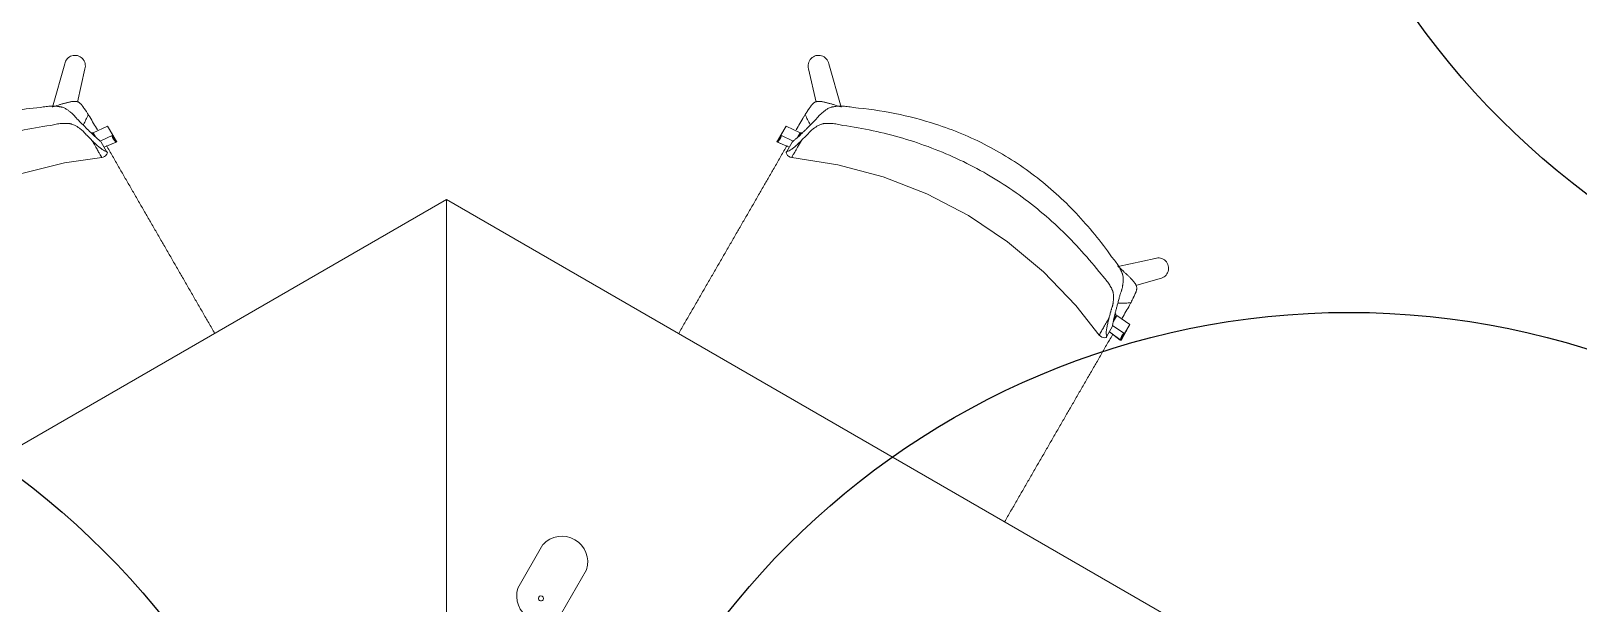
# Model space of a CAD drawing. Header units: millimetres. Extents: x 155920 to 295199, y -4084 to 97293.
# Drawn here: x 167731 to 169682, y 19778 to 20499 of the extents above; entities that cross this region are included whole.
import ezdxf

# ---------------------------------------------------------------- set-up
doc = ezdxf.new("R2010")
doc.units = ezdxf.units.MM
doc.header["$MEASUREMENT"] = 0
doc.layers.add('A-GENM', color=8, linetype='CONTINUOUS', lineweight=9)
doc.layers.add('I-FURN', color=8, linetype='CONTINUOUS', lineweight=9)
doc.layers.add('Social Distancing', color=7, linetype='CONTINUOUS')

msp = doc.modelspace()

# ---------------------------------------------------------------- linework, layer by layer
at = {"layer": 'A-GENM'}
for p, q in [((168376.2, 19851.5), (168344.5, 19796.5)), ((168399.5, 19764.8), (168431.2, 19819.7))]:
    msp.add_line(p, q, dxfattribs=at)
for centre, radius, start, end in [((168400.2, 19829.4), 32.5, 342.6804, 137.3196), ((168375.6, 19786.8), 32.5, 162.6804, 317.3196), ((168373.6, 19783.4), 3.16, 150, 330), ((168373.6, 19783.4), 3.16, 330, 150)]:
    msp.add_arc(centre, radius, start, end, dxfattribs=at)
at = {"layer": 'I-FURN'}
for p, q in [((167773.2, 20457.5), (167757.7, 20403)), ((167789.2, 20409.2), (167798.5, 20451)), ((168711.3, 20451), (168720.6, 20409.2)), ((168752.1, 20403), (168736.6, 20457.5)), ((167809.7, 20367.3), (167808.2, 20369.9)), ((167809.1, 20370.4), (167827, 20379.1)), ((167812, 20365.3), (167809.1, 20370.4)), ((167827, 20379.1), (167833.7, 20367.6)), ((167838.8, 20359.3), (167832.1, 20370.9)), ((168677.7, 20370.9), (168671, 20359.3)), ((168676.2, 20367.6), (168682.8, 20379.1)), ((168682.8, 20379.1), (168700.8, 20370.4)), ((168700.8, 20370.4), (168697.8, 20365.3)), ((168701.6, 20369.9), (168700.1, 20367.3)), ((167833.7, 20367.6), (167818, 20359.9)), ((167819.2, 20358.9), (167826, 20347.1)), ((167822.9, 20352.5), (167838.8, 20359.3)), ((167822.9, 20352.5), (167838, 20358.9)), ((168671, 20359.3), (168686.9, 20352.5)), ((168671.9, 20358.9), (168686.9, 20352.5)), ((168691.8, 20359.9), (168676.2, 20367.6)), ((168683.8, 20347.1), (168690.6, 20358.9)), ((167715.7, 20318.4), (167773.1, 20332.6)), ((167773.1, 20332.6), (167819.9, 20339.4)), ((167819.9, 20339.4), (167821.8, 20339.9)), ((167821.8, 20339.9), (167823.5, 20340.7)), ((167823.5, 20340.7), (167824.7, 20341.7)), ((167824.7, 20341.7), (167826.1, 20343.4)), ((167826.1, 20343.4), (167827, 20345.3)), ((168682.8, 20345.3), (168683.6, 20343.6)), ((168683.6, 20343.6), (168684.7, 20342.1)), ((168684.7, 20342.1), (168685.8, 20341.1)), ((168685.8, 20341.1), (168687.8, 20340)), ((168687.8, 20340), (168689.9, 20339.4)), ((168689.9, 20339.4), (168748.3, 20330.3)), ((168748.3, 20330.3), (168805.3, 20314.9)), ((168805.3, 20314.9), (168860.4, 20293.4)), ((168860.4, 20293.4), (168912.9, 20266.1)), ((168254.7, 20286.5), (167258.8, 19711.4)), ((168254.8, 19176.5), (168254.7, 20286.5)), ((169250.7, 19711.5), (168254.7, 20286.5)), ((168254.7, 20286.5), (168254.8, 19176.5)), ((168912.9, 20266.1), (168962, 20233.2)), ((168962, 20233.2), (169007.4, 20195.3)), ((169148.1, 20212.2), (169101.6, 20201.8)), ((169007.4, 20195.3), (169048.4, 20152.7)), ((169123.9, 20178.2), (169154.5, 20186.8)), ((169048.4, 20152.7), (169077.7, 20115.5)), ((169095.4, 20132.3), (169099.9, 20140)), ((169096.1, 20135.3), (169099, 20140.4)), ((169099.9, 20140), (169116.4, 20128.8)), ((169079.2, 20114), (169077.7, 20115.5)), ((169087.4, 20114.1), (169094.2, 20126)), ((169090.5, 20119.5), (169104.3, 20109.2)), ((169090.6, 20119.7), (169105.2, 20108.7)), ((169109.8, 20117.3), (169094.5, 20127.6)), ((169108.9, 20117.7), (169094.5, 20127.5)), ((169105.2, 20108.7), (169111.8, 20120.3)), ((169116.4, 20128.8), (169109.8, 20117.3)), ((169081.2, 20112.9), (169079.2, 20114)), ((169082.6, 20112.4), (169081.2, 20112.9)), ((169084.5, 20112.2), (169082.6, 20112.4)), ((169086.3, 20112.4), (169084.5, 20112.2))]:
    msp.add_line(p, q, dxfattribs=at)
for centre, start, end in [((167786.1, 20455.1), 341.9662, 169.5824), ((168723.7, 20455.1), 10.4176, 198.0338), ((169152.1, 20199.7), 280.3941, 108.0104)]:
    msp.add_arc(centre, 13.1, start, end, dxfattribs=at)
for centre, major_axis, start_param, end_param in [((167849.5, 20371.8), (-15.1, -8.7), 6.026179, 6.605675), ((167850.4, 20372.3), (-15.1, -8.7), 6.026179, 6.605675), ((168659.4, 20372.3), (15.1, -8.7), 5.960696, 6.540192), ((168660.3, 20371.8), (15.1, -8.7), 5.960696, 6.540192), ((169121.3, 20105.6), (15.1, -8.7), 2.884586, 3.464082), ((169122.2, 20105.1), (15.1, -8.7), 2.884586, 3.464082), ((169128.8, 20116.7), (15.1, -8.7), 3.380441, 3.464082)]:
    msp.add_ellipse(centre, major_axis=major_axis, ratio=0.978487, start_param=start_param, end_param=end_param, dxfattribs=at)
for points, knots in [([(167758, 20403.2), (167760.3, 20403.9), (167763.9, 20405.1), (167768.3, 20406.4), (167770.7, 20407.2), (167772.5, 20407.7), (167774.2, 20408.1), (167775.8, 20408.5), (167777.4, 20408.9), (167779.1, 20409.3), (167781, 20409.7), (167782.8, 20410), (167784.2, 20410.2), (167785.3, 20410.2), (167786.1, 20410.2), (167786.9, 20410.2), (167788, 20410.1), (167789.3, 20409.7), (167790.6, 20409.2), (167791.8, 20408.4), (167792.8, 20407.6), (167793.7, 20406.6), (167794.5, 20405.7), (167795.1, 20405), (167795.4, 20404.5), (167795.6, 20404.2), (167795.9, 20403.9), (167796.2, 20403.5), (167796.7, 20402.8), (167797.4, 20401.8), (167798.1, 20400.8), (167798.7, 20399.9), (167799.1, 20399.3), (167799.6, 20398.6), (167800.2, 20397.7), (167801.3, 20396), (167802.2, 20394.6), (167802.8, 20393.7)], [0, 0, 0, 0, 0.125, 0.1875, 0.21875, 0.25, 0.28125, 0.3125, 0.34375, 0.375, 0.40625, 0.4375, 0.46875, 0.484375, 0.5, 0.515625, 0.53125, 0.5625, 0.59375, 0.625, 0.65625, 0.6875, 0.71875, 0.734375, 0.742188, 0.75, 0.757812, 0.765625, 0.78125, 0.8125, 0.84375, 0.859375, 0.875, 0.890625, 0.90625, 0.9375, 1, 1, 1, 1]), ([(168707, 20393.7), (168707.6, 20394.6), (168708.5, 20396), (168709.6, 20397.7), (168710.2, 20398.6), (168710.7, 20399.3), (168711.1, 20399.9), (168711.7, 20400.8), (168712.4, 20401.8), (168713.1, 20402.8), (168713.6, 20403.5), (168713.9, 20403.9), (168714.2, 20404.2), (168714.4, 20404.5), (168714.7, 20405), (168715.3, 20405.7), (168716.1, 20406.6), (168717, 20407.6), (168718, 20408.4), (168719.2, 20409.2), (168720.6, 20409.7), (168721.8, 20410.1), (168722.9, 20410.2), (168723.7, 20410.2), (168724.5, 20410.2), (168725.6, 20410.2), (168727.1, 20410), (168728.8, 20409.7), (168730.7, 20409.3), (168732.5, 20408.9), (168734.1, 20408.5), (168735.6, 20408.1), (168737.3, 20407.7), (168739.1, 20407.2), (168741.5, 20406.4), (168745.9, 20405.1), (168749.5, 20403.9), (168751.8, 20403.2)], [0, 0, 0, 0, 0.0625, 0.09375, 0.109375, 0.125, 0.140625, 0.15625, 0.1875, 0.21875, 0.234375, 0.242188, 0.25, 0.257812, 0.265625, 0.28125, 0.3125, 0.34375, 0.375, 0.40625, 0.4375, 0.46875, 0.484375, 0.5, 0.515625, 0.53125, 0.5625, 0.59375, 0.625, 0.65625, 0.6875, 0.71875, 0.75, 0.78125, 0.8125, 0.875, 1, 1, 1, 1]), ([(167416.4, 20214.3), (167426.6, 20228.8), (167448.5, 20256.6), (167489.9, 20298.7), (167541.5, 20338.4), (167604.5, 20371.1), (167660.8, 20389.2), (167707.1, 20398.5), (167730.5, 20401.4), (167742.3, 20402.4)], [-1, -1, -1, -1, -0.863636, -0.727273, -0.545455, -0.363636, -0.181818, -0.090909, 0, 0, 0, 0]), ([(167742.3, 20402.4), (167744.9, 20402.9), (167749.9, 20403.7), (167755.6, 20404.1), (167759.8, 20404.1), (167762.7, 20404), (167765, 20403.8), (167766.5, 20403.5), (167767.3, 20403.4), (167768, 20403.3), (167768.6, 20403.1), (167769.4, 20403), (167770.7, 20402.6), (167772.4, 20401.9), (167774.2, 20401), (167775.9, 20400), (167777.4, 20398.9), (167778.8, 20397.8), (167779.9, 20396.9), (167780.7, 20396.3), (167781.1, 20396), (167781.4, 20395.7), (167781.8, 20395.5), (167782.2, 20395.1), (167782.9, 20394.6), (167783.8, 20393.7), (167784.8, 20392.7), (167785.9, 20391.4), (167787, 20390.1), (167788.1, 20388.8), (167789, 20387.8), (167790, 20386.8), (167791.2, 20385.6), (167793.3, 20383.4), (167796.3, 20380.5), (167799.6, 20377.2), (167802.7, 20374.1), (167805.7, 20371.1), (167808.5, 20368.4), (167811.1, 20366), (167812.7, 20364.6), (167813.5, 20363.9)], [0, 0, 0, 0, 0.035714, 0.071429, 0.089286, 0.107143, 0.125, 0.133929, 0.138393, 0.142857, 0.147321, 0.151786, 0.160714, 0.178571, 0.196429, 0.214286, 0.232143, 0.25, 0.267857, 0.276786, 0.28125, 0.285714, 0.290179, 0.294643, 0.303571, 0.321429, 0.339286, 0.357143, 0.392857, 0.410714, 0.428571, 0.446429, 0.464286, 0.5, 0.571429, 0.642857, 0.714286, 0.785714, 0.857143, 0.928571, 1, 1, 1, 1]), ([(167796, 20380.2), (167796.2, 20380.5), (167797.7, 20382.7), (167800.1, 20387), (167801.9, 20391.4), (167802.8, 20393.7)], [0.93933321, 0.93933321, 0.93933321, 0.93933321, 0.94444444, 0.97222222, 1, 1, 1, 1]), ([(168696.3, 20363.9), (168697.8, 20365.2), (168700.4, 20367.5), (168704.1, 20371.1), (168707.2, 20374.1), (168710.3, 20377.2), (168713.5, 20380.5), (168716.5, 20383.4), (168718.9, 20385.9), (168720.5, 20387.5), (168721.7, 20388.8), (168722.8, 20390.1), (168723.9, 20391.4), (168725.1, 20392.7), (168726, 20393.7), (168726.9, 20394.6), (168727.6, 20395.1), (168728.1, 20395.5), (168728.4, 20395.7), (168728.7, 20396), (168729.1, 20396.3), (168729.9, 20396.9), (168731, 20397.8), (168732.4, 20398.9), (168733.9, 20400), (168735.6, 20401), (168737.4, 20401.9), (168739.1, 20402.6), (168740.5, 20403), (168741.2, 20403.1), (168741.9, 20403.3), (168742.5, 20403.4), (168743.3, 20403.5), (168744.8, 20403.8), (168747.1, 20404), (168750.1, 20404.1), (168754.2, 20404.1), (168759.9, 20403.7), (168764.9, 20402.9), (168767.5, 20402.4)], [0, 0, 0, 0, 0.142857, 0.214286, 0.285714, 0.357143, 0.428571, 0.5, 0.535714, 0.571429, 0.589286, 0.607143, 0.642857, 0.660714, 0.678571, 0.696429, 0.705357, 0.709821, 0.714286, 0.71875, 0.723214, 0.732143, 0.75, 0.767857, 0.785714, 0.803571, 0.821429, 0.839286, 0.848214, 0.852679, 0.857143, 0.861607, 0.866071, 0.875, 0.892857, 0.910714, 0.928571, 0.964286, 1, 1, 1, 1]), ([(168707, 20393.7), (168707.9, 20391.4), (168709.8, 20387), (168712.2, 20382.7), (168713.6, 20380.5), (168713.8, 20380.2)], [0, 0, 0, 0, 0.02777778, 0.05555556, 0.06066679, 0.06066679, 0.06066679, 0.06066679]), ([(168767.5, 20402.4), (168785.2, 20400.9), (168820.2, 20395.8), (168877.4, 20381), (168937.5, 20356.1), (168997.4, 20317.9), (169041.2, 20278.2), (169072.4, 20242.7), (169086.6, 20224), (169093.4, 20214.3)], [-1, -1, -1, -1, -0.863636, -0.727273, -0.545455, -0.363636, -0.181818, -0.090909, 0, 0, 0, 0]), ([(167755.3, 20379.8), (167742.6, 20378.1), (167717.2, 20373.6), (167667.3, 20361), (167606.9, 20338.1), (167539.8, 20299.4), (167489.8, 20258.6), (167453.9, 20221.6), (167437.4, 20201.9), (167429.5, 20191.7)], [-1, -1, -1, -1, -0.9, -0.8, -0.6, -0.4, -0.2, -0.1, 0, 0, 0, 0]), ([(167807.5, 20361), (167806.3, 20362.2), (167804.5, 20363.9), (167802.5, 20365.9), (167801.3, 20367.1), (167800.4, 20368), (167799.6, 20368.8), (167798.6, 20370), (167797.7, 20371.1), (167796.7, 20372.3), (167795.9, 20373.1), (167795, 20373.8), (167794.4, 20374.3), (167794, 20374.6), (167793.7, 20374.9), (167793.3, 20375.1), (167792.9, 20375.4), (167792.2, 20375.9), (167791, 20376.8), (167789.6, 20377.8), (167788, 20378.9), (167786.3, 20379.9), (167784.5, 20380.8), (167782.7, 20381.4), (167781.4, 20381.7), (167780.6, 20381.9), (167780.1, 20382), (167779.4, 20382.1), (167778.6, 20382.2), (167777.1, 20382.3), (167774.9, 20382.4), (167772.1, 20382.4), (167768, 20382.2), (167762.6, 20381.5), (167757.8, 20380.5), (167755.3, 20379.8)], [0, 0, 0, 0, 0.125, 0.1875, 0.21875, 0.25, 0.28125, 0.3125, 0.375, 0.40625, 0.4375, 0.46875, 0.484375, 0.492188, 0.5, 0.507812, 0.515625, 0.53125, 0.5625, 0.59375, 0.625, 0.65625, 0.6875, 0.71875, 0.734375, 0.742188, 0.75, 0.757812, 0.765625, 0.78125, 0.8125, 0.84375, 0.875, 0.9375, 1, 1, 1, 1]), ([(167809.1, 20370.3), (167808.7, 20370.4), (167807.7, 20370.5), (167806.8, 20370.6), (167806.3, 20370.6)], [-0.8741323, -0.8741323, -0.8741323, -0.8741323, -0.6666667, -0.4718724, -0.4718724, -0.4718724, -0.4718724]), ([(168703.5, 20370.6), (168703, 20370.6), (168702.1, 20370.5), (168701.2, 20370.4), (168700.8, 20370.3)], [-0.5281276, -0.5281276, -0.5281276, -0.5281276, -0.3333333, -0.1258677, -0.1258677, -0.1258677, -0.1258677]), ([(168754.5, 20379.8), (168752, 20380.5), (168747.2, 20381.5), (168741.8, 20382.2), (168737.8, 20382.4), (168734.9, 20382.4), (168732.7, 20382.3), (168731.2, 20382.2), (168730.4, 20382.1), (168729.8, 20382), (168729.2, 20381.9), (168728.4, 20381.7), (168727.1, 20381.4), (168725.4, 20380.8), (168723.5, 20379.9), (168721.8, 20378.9), (168720.2, 20377.8), (168718.8, 20376.8), (168717.7, 20375.9), (168716.9, 20375.4), (168716.5, 20375.1), (168716.2, 20374.9), (168715.8, 20374.6), (168715.5, 20374.3), (168714.8, 20373.8), (168714, 20373.1), (168713.1, 20372.3), (168712.1, 20371.1), (168711.2, 20370), (168710.2, 20368.8), (168709.4, 20368), (168708.5, 20367.1), (168707.3, 20365.9), (168705.3, 20363.9), (168703.5, 20362.2), (168702.4, 20361)], [0, 0, 0, 0, 0.0625, 0.125, 0.15625, 0.1875, 0.21875, 0.234375, 0.242188, 0.25, 0.257812, 0.265625, 0.28125, 0.3125, 0.34375, 0.375, 0.40625, 0.4375, 0.46875, 0.484375, 0.492188, 0.5, 0.507812, 0.515625, 0.53125, 0.5625, 0.59375, 0.625, 0.6875, 0.71875, 0.75, 0.78125, 0.8125, 0.875, 1, 1, 1, 1]), ([(169080.4, 20191.7), (169072.5, 20201.9), (169055.9, 20221.6), (169020, 20258.6), (168970, 20299.4), (168902.9, 20338.1), (168842.6, 20361), (168792.6, 20373.6), (168767.3, 20378.1), (168754.5, 20379.8)], [-1, -1, -1, -1, -0.9, -0.8, -0.6, -0.4, -0.2, -0.1, 0, 0, 0, 0]), ([(167807.5, 20361), (167809, 20358.4), (167811.7, 20353.8), (167814.8, 20348.3), (167817.2, 20344.1), (167818.5, 20341.8), (167819.3, 20340.6), (167819.6, 20340), (167819.9, 20339.6), (167819.9, 20339.4), (167819.9, 20339.4)], [0, 0, 0, 0, 0.1111111, 0.2222222, 0.3333333, 0.4444444, 0.5, 0.5555556, 0.6111111, 0.6625707, 0.6625707, 0.6625707, 0.6625707]), ([(167825.7, 20354.5), (167826, 20353.9), (167827.7, 20351.1), (167830.6, 20346), (167834.5, 20339.2), (167838.3, 20332.5), (167843.4, 20323.8), (167849.6, 20313.1), (167855.7, 20302.5), (167860.7, 20293.9), (167864.4, 20287.3), (167868.3, 20280.7), (167873.3, 20272), (167879.5, 20261.3), (167886.9, 20248.4), (167894.5, 20235.3), (167902.1, 20222.1), (167909.6, 20209.2), (167915.8, 20198.3), (167920.9, 20189.6), (167924.7, 20183), (167928.5, 20176.4), (167933.5, 20167.7), (167939.7, 20156.9), (167946, 20146.1), (167951, 20137.4), (167954.8, 20130.8), (167958.6, 20124.2), (167961.2, 20119.7), (167962.5, 20117.5), (167962.5, 20117.4)], [-0.8977274, -0.8977274, -0.8977274, -0.8977274, -0.8928571, -0.875, -0.8571429, -0.8392857, -0.8214286, -0.7857143, -0.75, -0.7321429, -0.7142857, -0.6964286, -0.6785714, -0.6428571, -0.6071429, -0.5714286, -0.5357143, -0.5, -0.4642857, -0.4464286, -0.4285714, -0.4107143, -0.3928571, -0.3571429, -0.3214286, -0.3035714, -0.2857143, -0.2678571, -0.25, -0.2492433, -0.2492433, -0.2492433, -0.2492433]), ([(168547.2, 20117.3), (168547.3, 20117.4), (168548.6, 20119.7), (168551.2, 20124.2), (168555, 20130.8), (168558.8, 20137.4), (168563.8, 20146.1), (168570.1, 20156.9), (168576.3, 20167.7), (168581.3, 20176.4), (168585.1, 20183), (168589, 20189.6), (168594, 20198.3), (168600.3, 20209.2), (168607.7, 20222.1), (168615.3, 20235.3), (168622.9, 20248.4), (168630.3, 20261.3), (168636.6, 20272), (168641.6, 20280.7), (168645.4, 20287.3), (168649.2, 20293.9), (168654.1, 20302.5), (168660.2, 20313.1), (168666.4, 20323.8), (168671.5, 20332.5), (168675.3, 20339.2), (168679.2, 20346), (168682.2, 20351), (168683.8, 20353.9), (168684.2, 20354.5)], [-0.7511307, -0.7511307, -0.7511307, -0.7511307, -0.75, -0.7321429, -0.7142857, -0.6964286, -0.6785714, -0.6428571, -0.6071429, -0.5892857, -0.5714286, -0.5535714, -0.5357143, -0.5, -0.4642857, -0.4285714, -0.3928571, -0.3571429, -0.3214286, -0.3035714, -0.2857143, -0.2678571, -0.25, -0.2142857, -0.1785714, -0.1607143, -0.1428571, -0.125, -0.1071429, -0.1022726, -0.1022726, -0.1022726, -0.1022726]), ([(168689.9, 20339.4), (168689.9, 20339.4), (168690, 20339.6), (168690.2, 20340), (168690.7, 20340.8), (168691.7, 20342.5), (168693.6, 20345.9), (168697.2, 20352.1), (168700.5, 20357.8), (168702.3, 20361)], [0.3374293, 0.3374293, 0.3374293, 0.3374293, 0.3888889, 0.4444444, 0.5138889, 0.5833333, 0.7222222, 0.8611111, 0.9995844, 0.9995844, 0.9995844, 0.9995844]), ([(169093.4, 20214.3), (169095.1, 20212.3), (169098.3, 20208.3), (169101.5, 20203.6), (169103.6, 20200), (169104.9, 20197.4), (169105.9, 20195.3), (169106.5, 20193.9), (169106.8, 20193.1), (169107, 20192.5), (169107.2, 20191.9), (169107.4, 20191.1), (169107.7, 20189.8), (169108, 20188), (169108.1, 20185.9), (169108.1, 20184), (169107.9, 20182.1), (169107.6, 20180.4), (169107.4, 20178.9), (169107.3, 20178), (169107.2, 20177.4), (169107.2, 20177), (169107.1, 20176.6), (169107, 20176.1), (169106.9, 20175.2), (169106.6, 20174), (169106.2, 20172.7), (169105.7, 20171), (169105.1, 20169.4), (169104.5, 20167.8), (169104.1, 20166.5), (169103.7, 20165.2), (169103.3, 20163.5), (169102.5, 20160.6), (169101.4, 20156.5), (169100.2, 20152.1), (169099, 20147.8), (169098, 20143.7), (169097, 20139.9), (169096.2, 20136.4), (169095.8, 20134.3), (169095.7, 20133.4)], [0, 0, 0, 0, 0.035714, 0.071429, 0.089286, 0.107143, 0.125, 0.133929, 0.138393, 0.142857, 0.147321, 0.151786, 0.160714, 0.178571, 0.196429, 0.214286, 0.232143, 0.25, 0.267857, 0.276786, 0.28125, 0.285714, 0.290179, 0.294643, 0.303571, 0.321429, 0.339286, 0.357143, 0.392857, 0.410714, 0.428571, 0.446429, 0.464286, 0.5, 0.571429, 0.642857, 0.714286, 0.785714, 0.857143, 0.928571, 1, 1, 1, 1]), ([(169103.6, 20200.1), (169105.4, 20198.5), (169108.2, 20195.9), (169111.5, 20192.8), (169113.4, 20191.1), (169114.7, 20189.8), (169116, 20188.5), (169117.1, 20187.4), (169118.2, 20186.2), (169119.5, 20184.9), (169120.7, 20183.5), (169121.8, 20182.1), (169122.7, 20180.9), (169123.3, 20180), (169123.7, 20179.3), (169124.1, 20178.6), (169124.5, 20177.6), (169124.9, 20176.3), (169125.1, 20174.8), (169125, 20173.5), (169124.8, 20172.2), (169124.4, 20170.9), (169124, 20169.7), (169123.6, 20168.9), (169123.4, 20168.4), (169123.3, 20168), (169123.1, 20167.7), (169122.9, 20167.2), (169122.6, 20166.4), (169122, 20165.3), (169121.5, 20164.2), (169121.1, 20163.2), (169120.7, 20162.5), (169120.4, 20161.8), (169119.9, 20160.8), (169119, 20159.1), (169118.2, 20157.6), (169117.8, 20156.6)], [0, 0, 0, 0, 0.125, 0.1875, 0.21875, 0.25, 0.28125, 0.3125, 0.34375, 0.375, 0.40625, 0.4375, 0.46875, 0.484375, 0.5, 0.515625, 0.53125, 0.5625, 0.59375, 0.625, 0.65625, 0.6875, 0.71875, 0.734375, 0.742188, 0.75, 0.757812, 0.765625, 0.78125, 0.8125, 0.84375, 0.859375, 0.875, 0.890625, 0.90625, 0.9375, 1, 1, 1, 1]), ([(169090.1, 20137.2), (169090.5, 20138.7), (169091.1, 20141.1), (169091.9, 20143.9), (169092.3, 20145.5), (169092.6, 20146.7), (169093, 20147.9), (169093.5, 20149.3), (169094, 20150.6), (169094.5, 20152.1), (169094.8, 20153.2), (169095, 20154.3), (169095.1, 20155.1), (169095.2, 20155.6), (169095.2, 20156), (169095.2, 20156.4), (169095.3, 20156.9), (169095.4, 20157.9), (169095.6, 20159.3), (169095.8, 20161), (169095.9, 20162.9), (169095.9, 20164.9), (169095.7, 20166.9), (169095.4, 20168.7), (169095, 20170), (169094.8, 20170.8), (169094.6, 20171.4), (169094.3, 20171.9), (169094, 20172.7), (169093.4, 20174.1), (169092.4, 20176.1), (169091, 20178.5), (169088.8, 20181.9), (169085.4, 20186.2), (169082.2, 20189.9), (169080.4, 20191.7)], [0, 0, 0, 0, 0.125, 0.1875, 0.21875, 0.25, 0.28125, 0.3125, 0.375, 0.40625, 0.4375, 0.46875, 0.484375, 0.492188, 0.5, 0.507812, 0.515625, 0.53125, 0.5625, 0.59375, 0.625, 0.65625, 0.6875, 0.71875, 0.734375, 0.742188, 0.75, 0.757812, 0.765625, 0.78125, 0.8125, 0.84375, 0.875, 0.9375, 1, 1, 1, 1]), ([(169101.1, 20155.8), (169102, 20155.7), (169105.1, 20155.5), (169110.6, 20155.6), (169115.3, 20156.2), (169117.8, 20156.6)], [0.93303317, 0.93303317, 0.93303317, 0.93303317, 0.94444444, 0.97222222, 1, 1, 1, 1]), ([(169090.1, 20137.2), (169088.6, 20134.6), (169086, 20129.9), (169082.8, 20124.4), (169080.4, 20120.3), (169079.1, 20118), (169078.3, 20116.7), (169078.1, 20116.3), (169078, 20116.1)], [0, 0, 0, 0, 0.1111111, 0.2222222, 0.3333333, 0.4444444, 0.5, 0.5555556, 0.5555556, 0.5555556, 0.5555556]), ([(169099, 20140.3), (169098.9, 20140.8), (169098.5, 20141.6), (169098.1, 20142.5), (169097.9, 20142.9)], [-0.8810546, -0.8810546, -0.8810546, -0.8810546, -0.6666667, -0.4718724, -0.4718724, -0.4718724, -0.4718724]), ([(169095, 20116.7), (169094.8, 20116.5), (169092.1, 20111.8), (169086.8, 20102.6), (169079.1, 20089.2), (169071.6, 20076.2), (169065.3, 20065.3), (169060.3, 20056.6), (169056.4, 20050), (169052.6, 20043.3), (169047.6, 20034.6), (169041.3, 20023.8), (169035.1, 20013), (169030.1, 20004.4), (169026.3, 19997.8), (169022.5, 19991.3), (169017.6, 19982.6), (169011.4, 19971.9), (169005.2, 19961.2), (169000.2, 19952.6), (168996.4, 19946), (168992.6, 19939.3), (168987.5, 19930.6), (168981.2, 19919.7), (168973.7, 19906.6), (168966, 19893.3), (168960.9, 19884.4), (168958.3, 19880), (168958.3, 19879.9)], [-0.8950437, -0.8950437, -0.8950437, -0.8950437, -0.8928571, -0.8571429, -0.8214286, -0.7857143, -0.75, -0.7321429, -0.7142857, -0.6964286, -0.6785714, -0.6428571, -0.6071429, -0.5892857, -0.5714286, -0.5535714, -0.5357143, -0.5, -0.4642857, -0.4464286, -0.4285714, -0.4107143, -0.3928571, -0.3571429, -0.3214286, -0.2857143, -0.25, -0.2493139, -0.2493139, -0.2493139, -0.2493139]), ([(169077.9, 20115.9), (169077.8, 20115.8), (169077.7, 20115.6), (169077.7, 20115.5), (169077.7, 20115.5)], [0.57820312, 0.57820312, 0.57820312, 0.57820312, 0.61111111, 0.66257072, 0.66257072, 0.66257072, 0.66257072])]:
    msp.add_open_spline(points, degree=3, knots=knots, dxfattribs=at)
for points in [[(167802.8, 20393.7), (167803.1, 20393.2), (167803.8, 20392.1), (167804.5, 20391), (167804.9, 20390.5)], [(167804.9, 20390.5), (167808, 20385.2), (167811.1, 20379.7), (167814.4, 20374.1)], [(168695.5, 20374.1), (168698.7, 20379.7), (168701.9, 20385.2), (168704.9, 20390.5)], [(168704.9, 20390.5), (168705.3, 20391), (168706, 20392.1), (168706.7, 20393.2), (168707, 20393.7)], [(167826, 20347.1), (167825.5, 20347.1), (167824.4, 20347.3), (167822, 20348.4), (167819.1, 20350.4), (167815.7, 20353.3), (167811.8, 20356.8), (167808.9, 20359.5), (167807.5, 20361)], [(167813.5, 20363.9), (167814.5, 20363), (167816.5, 20361.2), (167818.3, 20359.7), (167819.2, 20358.9)], [(168702.4, 20361), (168700.9, 20359.5), (168698, 20356.8), (168694.1, 20353.3), (168690.7, 20350.4), (168687.8, 20348.4), (168685.4, 20347.3), (168684.3, 20347.1), (168683.8, 20347.1)], [(168690.6, 20358.9), (168691.5, 20359.7), (168693.3, 20361.2), (168695.3, 20363), (168696.3, 20363.9)], [(167826.7, 20346), (167826.8, 20345.7), (167827.1, 20345.3), (167827, 20345.4), (167826.7, 20345.9), (167826.3, 20346.7), (167826, 20347.1)], [(168683.8, 20347.1), (168683.5, 20346.7), (168683.1, 20345.9), (168682.8, 20345.4), (168682.7, 20345.3), (168683, 20345.7), (168683.2, 20346)], [(169100.8, 20202.5), (169101.7, 20201.7), (169102.7, 20200.9), (169103.6, 20200.1)], [(169103.6, 20200.1), (169102.6, 20200.9), (169101.7, 20201.7), (169100.8, 20202.5)], [(169117.8, 20156.6), (169117.5, 20156), (169116.9, 20154.9), (169116.3, 20153.7), (169116, 20153.2)], [(169087.4, 20114.1), (169087.1, 20114.5), (169086.7, 20115.6), (169086.4, 20118.2), (169086.8, 20121.7), (169087.6, 20126.2), (169088.6, 20131.3), (169089.6, 20135.1), (169090.1, 20137.2)], [(169116, 20153.2), (169113, 20147.9), (169109.8, 20142.4), (169106.6, 20136.8)], [(169095.7, 20133.4), (169095.4, 20132), (169094.8, 20129.4), (169094.4, 20127.1), (169094.2, 20126)], [(169086.7, 20113), (169086.5, 20112.7), (169086.3, 20112.3), (169086.4, 20112.4), (169086.7, 20113), (169087.1, 20113.7), (169087.4, 20114.1)]]:
    msp.add_open_spline(points, degree=3, dxfattribs=at)
at = {"layer": 'Social Distancing'}
for centre in [(170291.3, 21094.2), (170291.3, 21094.2), (167115.5, 19136.1), (167115.5, 19136.1), (169392.7, 19144.1), (169392.7, 19144.1)]:
    msp.add_circle(centre, 1000, dxfattribs=at)

doc.saveas('drawing.dxf')
